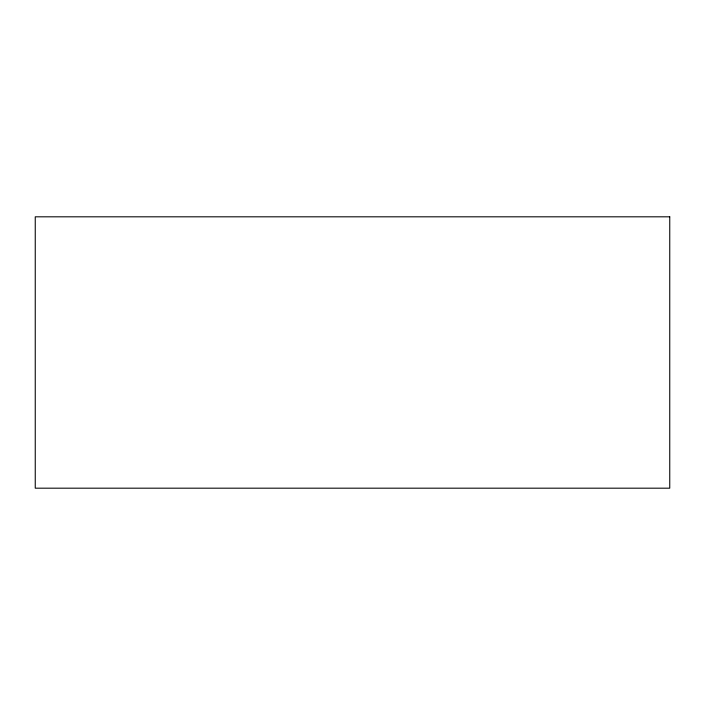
<?xml version="1.0" encoding="UTF-8"?>
<svg xmlns="http://www.w3.org/2000/svg" width="705" height="705" viewBox="0 0 705 705"><rect width="100%" height="100%" fill="white"/><g stroke="black" fill="none" stroke-linecap="round" stroke-linejoin="round"><path stroke-width="1.06" d="M669.75 216.814L35.25 216.814L35.25 488.186L669.75 488.186L669.75 216.814"/></g></svg>
